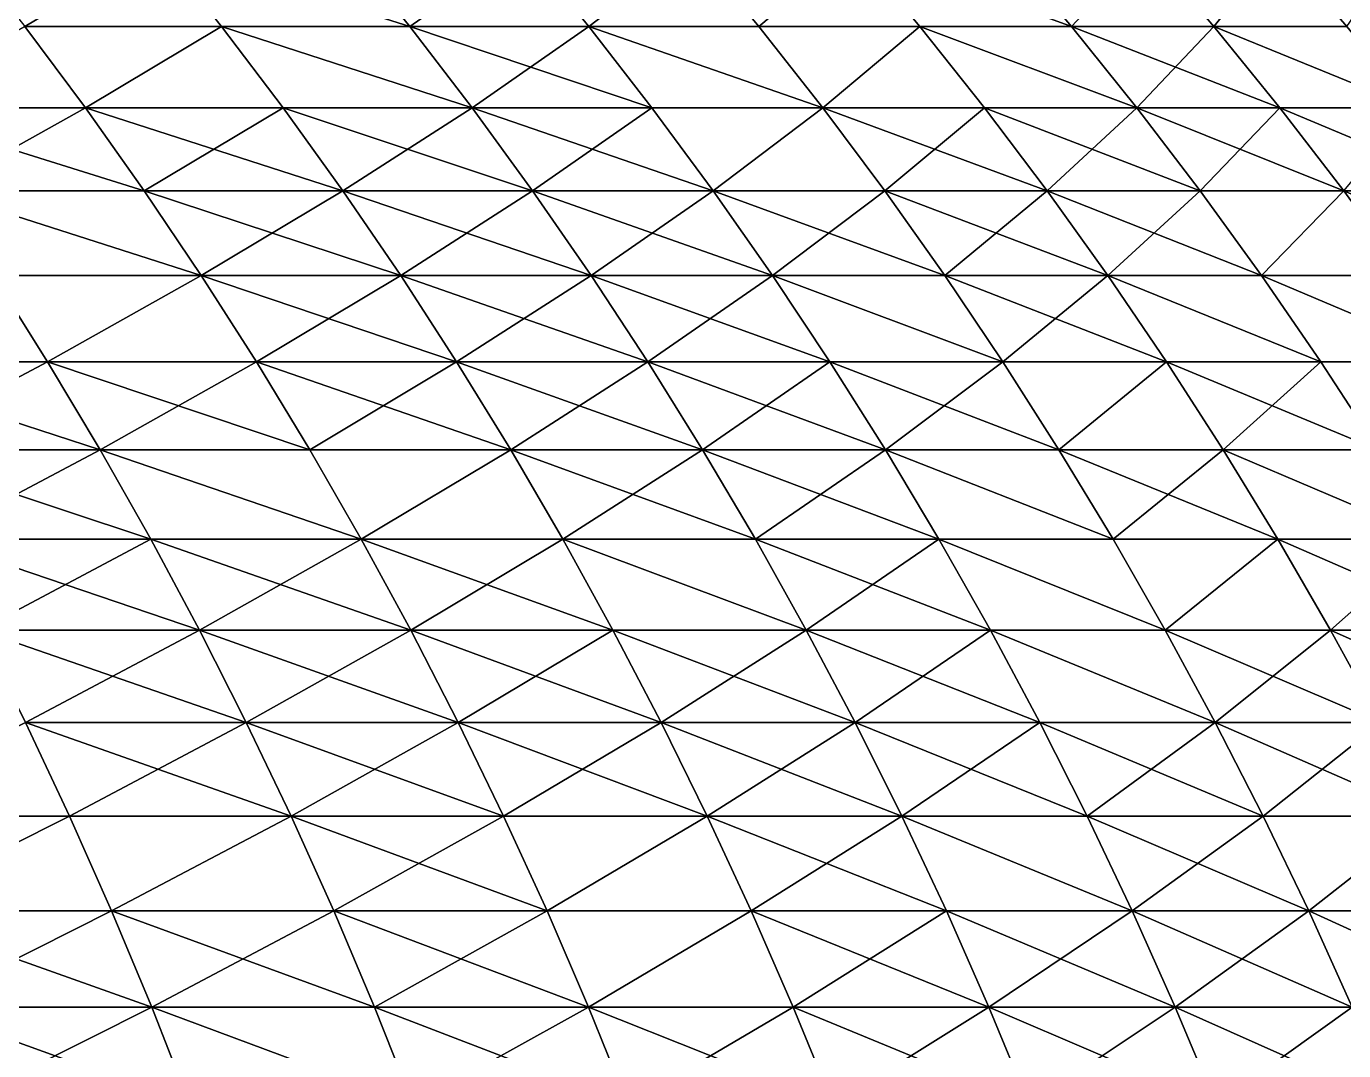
# Model space of a CAD drawing. Header units: millimetres. Extents: x -3250 to 8000, y -3250 to 3250.
# Drawn here: x 7398.2 to 7643, y 339 to 529.3 of the extents above; entities that cross this region are included whole.
import ezdxf

# ---------------------------------------------------------------- set-up
doc = ezdxf.new("R2010")
doc.units = ezdxf.units.MM
doc.header["$MEASUREMENT"] = 0
doc.layers.add('MESH_3D', color=2, linetype='CONTINUOUS')

msp = doc.modelspace()

# ---------------------------------------------------------------- linework, layer by layer
at = {"layer": 'MESH_3D'}
for points in [[(7422.76, 544.14, 24528.28), (7386.33, 544.14, 24593.22), (7397.92, 529.35, 24599.91)], [(7422.76, 544.14, 24528.28), (7397.92, 529.35, 24599.91), (7434.51, 529.35, 24534.68)], [(7469.46, 529.35, 24468.55), (7422.76, 544.14, 24528.28), (7434.51, 529.35, 24534.68)], [(7457.55, 544.14, 24462.45), (7422.76, 544.14, 24528.28), (7469.46, 529.35, 24468.55)], [(7490.69, 544.14, 24395.77), (7457.55, 544.14, 24462.45), (7469.46, 529.35, 24468.55)], [(7490.69, 544.14, 24395.77), (7469.46, 529.35, 24468.55), (7502.75, 529.35, 24401.58)], [(7522.16, 544.14, 24328.28), (7490.69, 544.14, 24395.77), (7502.75, 529.35, 24401.58)], [(7522.16, 544.14, 24328.28), (7502.75, 529.35, 24401.58), (7534.36, 529.35, 24333.79)], [(7551.93, 544.14, 24260.04), (7522.16, 544.14, 24328.28), (7534.36, 529.35, 24333.79)], [(7551.93, 544.14, 24260.04), (7534.36, 529.35, 24333.79), (7564.27, 529.35, 24265.24)], [(7592.46, 529.35, 24195.96), (7551.93, 544.14, 24260.04), (7564.27, 529.35, 24265.24)], [(7580, 544.14, 24191.07), (7551.93, 544.14, 24260.04), (7592.46, 529.35, 24195.96)], [(7606.34, 544.14, 24121.42), (7580, 544.14, 24191.07), (7592.46, 529.35, 24195.96)], [(7606.34, 544.14, 24121.42), (7592.46, 529.35, 24195.96), (7618.91, 529.35, 24126)], [(7630.93, 544.14, 24051.14), (7606.34, 544.14, 24121.42), (7618.91, 529.35, 24126)], [(7630.93, 544.14, 24051.14), (7618.91, 529.35, 24126), (7643.62, 529.35, 24055.4)], [(7653.76, 544.14, 23980.27), (7630.93, 544.14, 24051.14), (7643.62, 529.35, 24055.4)], [(7370.83, 514.23, 2029), (7397.92, 529.35, 2100.09), (7409.19, 514.23, 2093.58)], [(7397.92, 529.35, 24599.91), (7370.83, 514.23, 24671), (7409.19, 514.23, 24606.42)], [(7397.92, 529.35, 2100.09), (7434.51, 529.35, 2165.32), (7409.19, 514.23, 2093.58)], [(7434.51, 529.35, 24534.68), (7397.92, 529.35, 24599.91), (7409.19, 514.23, 24606.42)], [(7409.19, 514.23, 2093.58), (7434.51, 529.35, 2165.32), (7445.94, 514.23, 2159.1)], [(7434.51, 529.35, 24534.68), (7409.19, 514.23, 24606.42), (7445.94, 514.23, 24540.9)], [(7434.51, 529.35, 2165.32), (7469.46, 529.35, 2231.45), (7481.04, 514.23, 2225.51)], [(7434.51, 529.35, 2165.32), (7481.04, 514.23, 2225.51), (7445.94, 514.23, 2159.1)], [(7481.04, 514.23, 24474.49), (7434.51, 529.35, 24534.68), (7445.94, 514.23, 24540.9)], [(7469.46, 529.35, 24468.55), (7434.51, 529.35, 24534.68), (7481.04, 514.23, 24474.49)], [(7469.46, 529.35, 2231.45), (7514.47, 514.23, 2292.78), (7481.04, 514.23, 2225.51)], [(7469.46, 529.35, 2231.45), (7502.75, 529.35, 2298.42), (7514.47, 514.23, 2292.78)], [(7502.75, 529.35, 24401.58), (7469.46, 529.35, 24468.55), (7481.04, 514.23, 24474.49)], [(7502.75, 529.35, 24401.58), (7481.04, 514.23, 24474.49), (7514.47, 514.23, 24407.22)], [(7502.75, 529.35, 2298.42), (7534.36, 529.35, 2366.21), (7546.22, 514.23, 2360.86)], [(7502.75, 529.35, 2298.42), (7546.22, 514.23, 2360.86), (7514.47, 514.23, 2292.78)], [(7546.22, 514.23, 24339.14), (7502.75, 529.35, 24401.58), (7514.47, 514.23, 24407.22)], [(7534.36, 529.35, 24333.79), (7502.75, 529.35, 24401.58), (7546.22, 514.23, 24339.14)], [(7534.36, 529.35, 2366.21), (7564.27, 529.35, 2434.76), (7546.22, 514.23, 2360.86)], [(7564.27, 529.35, 24265.24), (7534.36, 529.35, 24333.79), (7546.22, 514.23, 24339.14)], [(7546.22, 514.23, 2360.86), (7564.27, 529.35, 2434.76), (7576.26, 514.23, 2429.71)], [(7564.27, 529.35, 24265.24), (7546.22, 514.23, 24339.14), (7576.26, 514.23, 24270.29)], [(7564.27, 529.35, 2434.76), (7592.46, 529.35, 2504.04), (7604.57, 514.23, 2499.29)], [(7564.27, 529.35, 2434.76), (7604.57, 514.23, 2499.29), (7576.26, 514.23, 2429.71)], [(7604.57, 514.23, 24200.71), (7564.27, 529.35, 24265.24), (7576.26, 514.23, 24270.29)], [(7592.46, 529.35, 24195.96), (7564.27, 529.35, 24265.24), (7604.57, 514.23, 24200.71)], [(7592.46, 529.35, 2504.04), (7631.14, 514.23, 2569.55), (7604.57, 514.23, 2499.29)], [(7592.46, 529.35, 2504.04), (7618.91, 529.35, 2574), (7631.14, 514.23, 2569.55)], [(7618.91, 529.35, 24126), (7592.46, 529.35, 24195.96), (7604.57, 514.23, 24200.71)], [(7618.91, 529.35, 24126), (7604.57, 514.23, 24200.71), (7631.14, 514.23, 24130.45)], [(7618.91, 529.35, 2574), (7655.95, 514.23, 2640.45), (7631.14, 514.23, 2569.55)], [(7618.91, 529.35, 2574), (7643.62, 529.35, 2644.6), (7655.95, 514.23, 2640.45)], [(7655.95, 514.23, 24059.55), (7618.91, 529.35, 24126), (7631.14, 514.23, 24130.45)], [(7643.62, 529.35, 24055.4), (7618.91, 529.35, 24126), (7655.95, 514.23, 24059.55)], [(7370.83, 514.23, 2029), (7420.13, 498.79, 2087.27), (7381.6, 498.79, 2022.42)], [(7370.83, 514.23, 2029), (7409.19, 514.23, 2093.58), (7420.13, 498.79, 2087.27)], [(7409.19, 514.23, 24606.42), (7370.83, 514.23, 24671), (7381.6, 498.79, 24677.58)], [(7409.19, 514.23, 24606.42), (7381.6, 498.79, 24677.58), (7420.13, 498.79, 24612.73)], [(7409.19, 514.23, 2093.58), (7457.03, 498.79, 2153.06), (7420.13, 498.79, 2087.27)], [(7409.19, 514.23, 2093.58), (7445.94, 514.23, 2159.1), (7457.03, 498.79, 2153.06)], [(7445.94, 514.23, 24540.9), (7409.19, 514.23, 24606.42), (7420.13, 498.79, 24612.73)], [(7445.94, 514.23, 24540.9), (7420.13, 498.79, 24612.73), (7457.03, 498.79, 24546.94)], [(7445.94, 514.23, 2159.1), (7492.28, 498.79, 2219.75), (7457.03, 498.79, 2153.06)], [(7445.94, 514.23, 2159.1), (7481.04, 514.23, 2225.51), (7492.28, 498.79, 2219.75)], [(7481.04, 514.23, 24474.49), (7445.94, 514.23, 24540.9), (7457.03, 498.79, 24546.94)], [(7481.04, 514.23, 24474.49), (7457.03, 498.79, 24546.94), (7492.28, 498.79, 24480.25)], [(7481.04, 514.23, 2225.51), (7514.47, 514.23, 2292.78), (7525.85, 498.79, 2287.3)], [(7481.04, 514.23, 2225.51), (7525.85, 498.79, 2287.3), (7492.28, 498.79, 2219.75)], [(7514.47, 514.23, 24407.22), (7481.04, 514.23, 24474.49), (7492.28, 498.79, 24480.25)], [(7514.47, 514.23, 24407.22), (7492.28, 498.79, 24480.25), (7525.85, 498.79, 24412.7)], [(7514.47, 514.23, 2292.78), (7546.22, 514.23, 2360.86), (7525.85, 498.79, 2287.3)], [(7546.22, 514.23, 24339.14), (7514.47, 514.23, 24407.22), (7525.85, 498.79, 24412.7)], [(7525.85, 498.79, 2287.3), (7546.22, 514.23, 2360.86), (7557.73, 498.79, 2355.67)], [(7546.22, 514.23, 24339.14), (7525.85, 498.79, 24412.7), (7557.73, 498.79, 24344.33)], [(7546.22, 514.23, 2360.86), (7587.89, 498.79, 2424.8), (7557.73, 498.79, 2355.67)], [(7546.22, 514.23, 2360.86), (7576.26, 514.23, 2429.71), (7587.89, 498.79, 2424.8)], [(7576.26, 514.23, 24270.29), (7546.22, 514.23, 24339.14), (7557.73, 498.79, 24344.33)], [(7576.26, 514.23, 24270.29), (7557.73, 498.79, 24344.33), (7587.89, 498.79, 24275.2)], [(7576.26, 514.23, 2429.71), (7604.57, 514.23, 2499.29), (7616.33, 498.79, 2494.67)], [(7576.26, 514.23, 2429.71), (7616.33, 498.79, 2494.67), (7587.89, 498.79, 2424.8)], [(7604.57, 514.23, 24200.71), (7576.26, 514.23, 24270.29), (7587.89, 498.79, 24275.2)], [(7604.57, 514.23, 24200.71), (7587.89, 498.79, 24275.2), (7616.33, 498.79, 24205.33)], [(7604.57, 514.23, 2499.29), (7631.14, 514.23, 2569.55), (7643.01, 498.79, 2565.23)], [(7604.57, 514.23, 2499.29), (7643.01, 498.79, 2565.23), (7616.33, 498.79, 2494.67)], [(7631.14, 514.23, 24130.45), (7604.57, 514.23, 24200.71), (7616.33, 498.79, 24205.33)], [(7631.14, 514.23, 24130.45), (7616.33, 498.79, 24205.33), (7643.01, 498.79, 24134.77)], [(7631.14, 514.23, 2569.55), (7667.92, 498.79, 2636.43), (7643.01, 498.79, 2565.23)], [(7631.14, 514.23, 2569.55), (7655.95, 514.23, 2640.45), (7667.92, 498.79, 2636.43)], [(7655.95, 514.23, 24059.55), (7631.14, 514.23, 24130.45), (7643.01, 498.79, 24134.77)], [(7381.6, 498.79, 2022.42), (7420.13, 498.79, 2087.27), (7430.73, 483.04, 2081.15)], [(7381.6, 498.79, 2022.42), (7430.73, 483.04, 2081.15), (7392.05, 483.04, 2016.03)], [(7430.73, 483.04, 24618.85), (7381.6, 498.79, 24677.58), (7392.05, 483.04, 24683.97)], [(7420.13, 498.79, 24612.73), (7381.6, 498.79, 24677.58), (7430.73, 483.04, 24618.85)], [(7420.13, 498.79, 2087.27), (7467.78, 483.04, 2147.21), (7430.73, 483.04, 2081.15)], [(7420.13, 498.79, 2087.27), (7457.03, 498.79, 2153.06), (7467.78, 483.04, 2147.21)], [(7457.03, 498.79, 24546.94), (7420.13, 498.79, 24612.73), (7430.73, 483.04, 24618.85)], [(7457.03, 498.79, 24546.94), (7430.73, 483.04, 24618.85), (7467.78, 483.04, 24552.79)], [(7457.03, 498.79, 2153.06), (7492.28, 498.79, 2219.75), (7503.17, 483.04, 2214.17)], [(7457.03, 498.79, 2153.06), (7503.17, 483.04, 2214.17), (7467.78, 483.04, 2147.21)], [(7492.28, 498.79, 24480.25), (7457.03, 498.79, 24546.94), (7467.78, 483.04, 24552.79)], [(7492.28, 498.79, 24480.25), (7467.78, 483.04, 24552.79), (7503.17, 483.04, 24485.83)], [(7492.28, 498.79, 2219.75), (7525.85, 498.79, 2287.3), (7536.88, 483.04, 2281.99)], [(7492.28, 498.79, 2219.75), (7536.88, 483.04, 2281.99), (7503.17, 483.04, 2214.17)], [(7525.85, 498.79, 24412.7), (7492.28, 498.79, 24480.25), (7503.17, 483.04, 24485.83)], [(7525.85, 498.79, 24412.7), (7503.17, 483.04, 24485.83), (7536.88, 483.04, 24418.01)], [(7525.85, 498.79, 2287.3), (7568.89, 483.04, 2350.63), (7536.88, 483.04, 2281.99)], [(7525.85, 498.79, 2287.3), (7557.73, 498.79, 2355.67), (7568.89, 483.04, 2350.63)], [(7557.73, 498.79, 24344.33), (7525.85, 498.79, 24412.7), (7536.88, 483.04, 24418.01)], [(7557.73, 498.79, 24344.33), (7536.88, 483.04, 24418.01), (7568.89, 483.04, 24349.37)], [(7557.73, 498.79, 2355.67), (7599.17, 483.04, 2420.05), (7568.89, 483.04, 2350.63)], [(7557.73, 498.79, 2355.67), (7587.89, 498.79, 2424.8), (7599.17, 483.04, 2420.05)], [(7587.89, 498.79, 24275.2), (7557.73, 498.79, 24344.33), (7568.89, 483.04, 24349.37)], [(7587.89, 498.79, 24275.2), (7568.89, 483.04, 24349.37), (7599.17, 483.04, 24279.95)], [(7587.89, 498.79, 2424.8), (7616.33, 498.79, 2494.67), (7627.72, 483.04, 2490.2)], [(7587.89, 498.79, 2424.8), (7627.72, 483.04, 2490.2), (7599.17, 483.04, 2420.05)], [(7616.33, 498.79, 24205.33), (7587.89, 498.79, 24275.2), (7599.17, 483.04, 24279.95)], [(7616.33, 498.79, 24205.33), (7599.17, 483.04, 24279.95), (7627.72, 483.04, 24209.8)], [(7616.33, 498.79, 2494.67), (7643.01, 498.79, 2565.23), (7627.72, 483.04, 2490.2)], [(7643.01, 498.79, 24134.77), (7616.33, 498.79, 24205.33), (7627.72, 483.04, 24209.8)], [(7627.72, 483.04, 2490.2), (7643.01, 498.79, 2565.23), (7654.51, 483.04, 2561.04)], [(7643.01, 498.79, 24134.77), (7627.72, 483.04, 24209.8), (7654.51, 483.04, 24138.96)], [(7643.01, 498.79, 2565.23), (7679.52, 483.04, 2632.53), (7654.51, 483.04, 2561.04)], [(7643.01, 498.79, 2565.23), (7667.92, 498.79, 2636.43), (7679.52, 483.04, 2632.53)], [(7361.7, 466.99, 1945.48), (7392.05, 483.04, 2016.03), (7402.15, 466.99, 2009.86)], [(7392.05, 483.04, 24683.97), (7361.7, 466.99, 24754.52), (7402.15, 466.99, 24690.14)], [(7392.05, 483.04, 2016.03), (7430.73, 483.04, 2081.15), (7402.15, 466.99, 2009.86)], [(7430.73, 483.04, 24618.85), (7392.05, 483.04, 24683.97), (7402.15, 466.99, 24690.14)], [(7402.15, 466.99, 2009.86), (7430.73, 483.04, 2081.15), (7440.99, 466.99, 2075.22)], [(7430.73, 483.04, 24618.85), (7402.15, 466.99, 24690.14), (7440.99, 466.99, 24624.78)], [(7430.73, 483.04, 2081.15), (7478.18, 466.99, 2141.54), (7440.99, 466.99, 2075.22)], [(7430.73, 483.04, 2081.15), (7467.78, 483.04, 2147.21), (7478.18, 466.99, 2141.54)], [(7467.78, 483.04, 24552.79), (7430.73, 483.04, 24618.85), (7440.99, 466.99, 24624.78)], [(7467.78, 483.04, 24552.79), (7440.99, 466.99, 24624.78), (7478.18, 466.99, 24558.46)], [(7467.78, 483.04, 2147.21), (7503.17, 483.04, 2214.17), (7478.18, 466.99, 2141.54)], [(7513.71, 466.99, 24491.24), (7467.78, 483.04, 24552.79), (7478.18, 466.99, 24558.46)], [(7503.17, 483.04, 24485.83), (7467.78, 483.04, 24552.79), (7513.71, 466.99, 24491.24)], [(7478.18, 466.99, 2141.54), (7503.17, 483.04, 2214.17), (7513.71, 466.99, 2208.76)], [(7503.17, 483.04, 2214.17), (7547.55, 466.99, 2276.85), (7513.71, 466.99, 2208.76)], [(7503.17, 483.04, 2214.17), (7536.88, 483.04, 2281.99), (7547.55, 466.99, 2276.85)], [(7536.88, 483.04, 24418.01), (7503.17, 483.04, 24485.83), (7513.71, 466.99, 24491.24)], [(7536.88, 483.04, 24418.01), (7513.71, 466.99, 24491.24), (7547.55, 466.99, 24423.15)], [(7536.88, 483.04, 2281.99), (7568.89, 483.04, 2350.63), (7579.68, 466.99, 2345.76)], [(7536.88, 483.04, 2281.99), (7579.68, 466.99, 2345.76), (7547.55, 466.99, 2276.85)], [(7579.68, 466.99, 24354.24), (7536.88, 483.04, 24418.01), (7547.55, 466.99, 24423.15)], [(7568.89, 483.04, 24349.37), (7536.88, 483.04, 24418.01), (7579.68, 466.99, 24354.24)], [(7568.89, 483.04, 2350.63), (7599.17, 483.04, 2420.05), (7610.09, 466.99, 2415.45)], [(7568.89, 483.04, 2350.63), (7610.09, 466.99, 2415.45), (7579.68, 466.99, 2345.76)], [(7599.17, 483.04, 24279.95), (7568.89, 483.04, 24349.37), (7579.68, 466.99, 24354.24)], [(7599.17, 483.04, 24279.95), (7579.68, 466.99, 24354.24), (7610.09, 466.99, 24284.55)], [(7599.17, 483.04, 2420.05), (7627.72, 483.04, 2490.2), (7638.75, 466.99, 2485.87)], [(7599.17, 483.04, 2420.05), (7638.75, 466.99, 2485.87), (7610.09, 466.99, 2415.45)], [(7638.75, 466.99, 24214.13), (7599.17, 483.04, 24279.95), (7610.09, 466.99, 24284.55)], [(7627.72, 483.04, 24209.8), (7599.17, 483.04, 24279.95), (7638.75, 466.99, 24214.13)], [(7627.72, 483.04, 2490.2), (7654.51, 483.04, 2561.04), (7665.64, 466.99, 2556.99)], [(7627.72, 483.04, 2490.2), (7665.64, 466.99, 2556.99), (7638.75, 466.99, 2485.87)], [(7665.64, 466.99, 24143.01), (7627.72, 483.04, 24209.8), (7638.75, 466.99, 24214.13)], [(7654.51, 483.04, 24138.96), (7627.72, 483.04, 24209.8), (7665.64, 466.99, 24143.01)], [(7361.7, 466.99, 1945.48), (7402.15, 466.99, 2009.86), (7411.92, 450.66, 2003.89)], [(7361.7, 466.99, 1945.48), (7411.92, 450.66, 2003.89), (7371.31, 450.66, 1939.27)], [(7402.15, 466.99, 24690.14), (7361.7, 466.99, 24754.52), (7371.31, 450.66, 24760.73)], [(7402.15, 466.99, 24690.14), (7371.31, 450.66, 24760.73), (7411.92, 450.66, 24696.11)], [(7402.15, 466.99, 2009.86), (7440.99, 466.99, 2075.22), (7450.9, 450.66, 2069.5)], [(7402.15, 466.99, 2009.86), (7450.9, 450.66, 2069.5), (7411.92, 450.66, 2003.89)], [(7440.99, 466.99, 24624.78), (7402.15, 466.99, 24690.14), (7411.92, 450.66, 24696.11)], [(7440.99, 466.99, 24624.78), (7411.92, 450.66, 24696.11), (7450.9, 450.66, 24630.5)], [(7440.99, 466.99, 2075.22), (7488.23, 450.66, 2136.07), (7450.9, 450.66, 2069.5)], [(7440.99, 466.99, 2075.22), (7478.18, 466.99, 2141.54), (7488.23, 450.66, 2136.07)], [(7478.18, 466.99, 24558.46), (7440.99, 466.99, 24624.78), (7450.9, 450.66, 24630.5)], [(7478.18, 466.99, 24558.46), (7450.9, 450.66, 24630.5), (7488.23, 450.66, 24563.93)], [(7478.18, 466.99, 2141.54), (7513.71, 466.99, 2208.76), (7523.89, 450.66, 2203.54)], [(7478.18, 466.99, 2141.54), (7523.89, 450.66, 2203.54), (7488.23, 450.66, 2136.07)], [(7513.71, 466.99, 24491.24), (7478.18, 466.99, 24558.46), (7488.23, 450.66, 24563.93)], [(7513.71, 466.99, 24491.24), (7488.23, 450.66, 24563.93), (7523.89, 450.66, 24496.46)], [(7513.71, 466.99, 2208.76), (7547.55, 466.99, 2276.85), (7557.86, 450.66, 2271.89)], [(7513.71, 466.99, 2208.76), (7557.86, 450.66, 2271.89), (7523.89, 450.66, 2203.54)], [(7547.55, 466.99, 24423.15), (7513.71, 466.99, 24491.24), (7523.89, 450.66, 24496.46)], [(7547.55, 466.99, 24423.15), (7523.89, 450.66, 24496.46), (7557.86, 450.66, 24428.11)], [(7547.55, 466.99, 2276.85), (7590.11, 450.66, 2341.05), (7557.86, 450.66, 2271.89)], [(7547.55, 466.99, 2276.85), (7579.68, 466.99, 2345.76), (7590.11, 450.66, 2341.05)], [(7579.68, 466.99, 24354.24), (7547.55, 466.99, 24423.15), (7557.86, 450.66, 24428.11)], [(7579.68, 466.99, 24354.24), (7557.86, 450.66, 24428.11), (7590.11, 450.66, 24358.95)], [(7579.68, 466.99, 2345.76), (7610.09, 466.99, 2415.45), (7590.11, 450.66, 2341.05)], [(7610.09, 466.99, 24284.55), (7579.68, 466.99, 24354.24), (7590.11, 450.66, 24358.95)], [(7590.11, 450.66, 2341.05), (7610.09, 466.99, 2415.45), (7620.63, 450.66, 2411)], [(7610.09, 466.99, 24284.55), (7590.11, 450.66, 24358.95), (7620.63, 450.66, 24289)], [(7610.09, 466.99, 2415.45), (7638.75, 466.99, 2485.87), (7649.4, 450.66, 2481.69)], [(7610.09, 466.99, 2415.45), (7649.4, 450.66, 2481.69), (7620.63, 450.66, 2411)], [(7638.75, 466.99, 24214.13), (7610.09, 466.99, 24284.55), (7620.63, 450.66, 24289)], [(7638.75, 466.99, 24214.13), (7620.63, 450.66, 24289), (7649.4, 450.66, 24218.31)], [(7638.75, 466.99, 2485.87), (7665.64, 466.99, 2556.99), (7649.4, 450.66, 2481.69)], [(7665.64, 466.99, 24143.01), (7638.75, 466.99, 24214.13), (7649.4, 450.66, 24218.31)], [(7371.31, 450.66, 1939.27), (7411.92, 450.66, 2003.89), (7421.33, 434.04, 1998.14)], [(7371.31, 450.66, 1939.27), (7421.33, 434.04, 1998.14), (7380.58, 434.04, 1933.29)], [(7411.92, 450.66, 24696.11), (7371.31, 450.66, 24760.73), (7380.58, 434.04, 24766.71)], [(7411.92, 450.66, 24696.11), (7380.58, 434.04, 24766.71), (7421.33, 434.04, 24701.86)], [(7411.92, 450.66, 2003.89), (7450.9, 450.66, 2069.5), (7460.45, 434.04, 2063.99)], [(7411.92, 450.66, 2003.89), (7460.45, 434.04, 2063.99), (7421.33, 434.04, 1998.14)], [(7460.45, 434.04, 24636.01), (7411.92, 450.66, 24696.11), (7421.33, 434.04, 24701.86)], [(7450.9, 450.66, 24630.5), (7411.92, 450.66, 24696.11), (7460.45, 434.04, 24636.01)], [(7450.9, 450.66, 2069.5), (7488.23, 450.66, 2136.07), (7460.45, 434.04, 2063.99)], [(7488.23, 450.66, 24563.93), (7450.9, 450.66, 24630.5), (7460.45, 434.04, 24636.01)], [(7460.45, 434.04, 2063.99), (7488.23, 450.66, 2136.07), (7497.91, 434.04, 2130.79)], [(7488.23, 450.66, 24563.93), (7460.45, 434.04, 24636.01), (7497.91, 434.04, 24569.21)], [(7488.23, 450.66, 2136.07), (7523.89, 450.66, 2203.54), (7533.7, 434.04, 2198.51)], [(7488.23, 450.66, 2136.07), (7533.7, 434.04, 2198.51), (7497.91, 434.04, 2130.79)], [(7523.89, 450.66, 24496.46), (7488.23, 450.66, 24563.93), (7497.91, 434.04, 24569.21)], [(7523.89, 450.66, 24496.46), (7497.91, 434.04, 24569.21), (7533.7, 434.04, 24501.49)], [(7523.89, 450.66, 2203.54), (7567.8, 434.04, 2267.1), (7533.7, 434.04, 2198.51)], [(7523.89, 450.66, 2203.54), (7557.86, 450.66, 2271.89), (7567.8, 434.04, 2267.1)], [(7557.86, 450.66, 24428.11), (7523.89, 450.66, 24496.46), (7533.7, 434.04, 24501.49)], [(7557.86, 450.66, 24428.11), (7533.7, 434.04, 24501.49), (7567.8, 434.04, 24432.9)], [(7557.86, 450.66, 2271.89), (7600.16, 434.04, 2336.52), (7567.8, 434.04, 2267.1)], [(7557.86, 450.66, 2271.89), (7590.11, 450.66, 2341.05), (7600.16, 434.04, 2336.52)], [(7600.16, 434.04, 24363.48), (7557.86, 450.66, 24428.11), (7567.8, 434.04, 24432.9)], [(7590.11, 450.66, 24358.95), (7557.86, 450.66, 24428.11), (7600.16, 434.04, 24363.48)], [(7590.11, 450.66, 2341.05), (7630.79, 434.04, 2406.72), (7600.16, 434.04, 2336.52)], [(7590.11, 450.66, 2341.05), (7620.63, 450.66, 2411), (7630.79, 434.04, 2406.72)], [(7620.63, 450.66, 24289), (7590.11, 450.66, 24358.95), (7600.16, 434.04, 24363.48)], [(7620.63, 450.66, 24289), (7600.16, 434.04, 24363.48), (7630.79, 434.04, 24293.28)], [(7620.63, 450.66, 2411), (7659.66, 434.04, 2477.66), (7630.79, 434.04, 2406.72)], [(7620.63, 450.66, 2411), (7649.4, 450.66, 2481.69), (7659.66, 434.04, 2477.66)], [(7659.66, 434.04, 24222.34), (7620.63, 450.66, 24289), (7630.79, 434.04, 24293.28)], [(7649.4, 450.66, 24218.31), (7620.63, 450.66, 24289), (7659.66, 434.04, 24222.34)], [(7380.58, 434.04, 1933.29), (7421.33, 434.04, 1998.14), (7430.38, 417.15, 1992.61)], [(7380.58, 434.04, 1933.29), (7430.38, 417.15, 1992.61), (7389.49, 417.15, 1927.53)], [(7421.33, 434.04, 24701.86), (7380.58, 434.04, 24766.71), (7389.49, 417.15, 24772.47)], [(7421.33, 434.04, 24701.86), (7389.49, 417.15, 24772.47), (7430.38, 417.15, 24707.39)], [(7421.33, 434.04, 1998.14), (7460.45, 434.04, 2063.99), (7469.64, 417.15, 2058.68)], [(7421.33, 434.04, 1998.14), (7469.64, 417.15, 2058.68), (7430.38, 417.15, 1992.61)], [(7460.45, 434.04, 24636.01), (7421.33, 434.04, 24701.86), (7430.38, 417.15, 24707.39)], [(7460.45, 434.04, 24636.01), (7430.38, 417.15, 24707.39), (7469.64, 417.15, 24641.32)], [(7460.45, 434.04, 2063.99), (7497.91, 434.04, 2130.79), (7507.23, 417.15, 2125.72)], [(7460.45, 434.04, 2063.99), (7507.23, 417.15, 2125.72), (7469.64, 417.15, 2058.68)], [(7497.91, 434.04, 24569.21), (7460.45, 434.04, 24636.01), (7469.64, 417.15, 24641.32)], [(7497.91, 434.04, 24569.21), (7469.64, 417.15, 24641.32), (7507.23, 417.15, 24574.28)], [(7497.91, 434.04, 2130.79), (7533.7, 434.04, 2198.51), (7543.15, 417.15, 2193.67)], [(7497.91, 434.04, 2130.79), (7543.15, 417.15, 2193.67), (7507.23, 417.15, 2125.72)], [(7543.15, 417.15, 24506.33), (7497.91, 434.04, 24569.21), (7507.23, 417.15, 24574.28)], [(7533.7, 434.04, 24501.49), (7497.91, 434.04, 24569.21), (7543.15, 417.15, 24506.33)], [(7533.7, 434.04, 2198.51), (7567.8, 434.04, 2267.1), (7577.36, 417.15, 2262.5)], [(7533.7, 434.04, 2198.51), (7577.36, 417.15, 2262.5), (7543.15, 417.15, 2193.67)], [(7567.8, 434.04, 24432.9), (7533.7, 434.04, 24501.49), (7543.15, 417.15, 24506.33)], [(7567.8, 434.04, 24432.9), (7543.15, 417.15, 24506.33), (7577.36, 417.15, 24437.5)], [(7567.8, 434.04, 2267.1), (7600.16, 434.04, 2336.52), (7609.84, 417.15, 2332.15)], [(7567.8, 434.04, 2267.1), (7609.84, 417.15, 2332.15), (7577.36, 417.15, 2262.5)], [(7609.84, 417.15, 24367.85), (7567.8, 434.04, 24432.9), (7577.36, 417.15, 24437.5)], [(7600.16, 434.04, 24363.48), (7567.8, 434.04, 24432.9), (7609.84, 417.15, 24367.85)], [(7600.16, 434.04, 2336.52), (7630.79, 434.04, 2406.72), (7609.84, 417.15, 2332.15)], [(7630.79, 434.04, 24293.28), (7600.16, 434.04, 24363.48), (7609.84, 417.15, 24367.85)], [(7609.84, 417.15, 2332.15), (7630.79, 434.04, 2406.72), (7640.57, 417.15, 2402.6)], [(7630.79, 434.04, 24293.28), (7609.84, 417.15, 24367.85), (7640.57, 417.15, 24297.4)], [(7630.79, 434.04, 2406.72), (7669.54, 417.15, 2473.79), (7640.57, 417.15, 2402.6)], [(7630.79, 434.04, 2406.72), (7659.66, 434.04, 2477.66), (7669.54, 417.15, 2473.79)], [(7659.66, 434.04, 24222.34), (7630.79, 434.04, 24293.28), (7640.57, 417.15, 24297.4)], [(7659.66, 434.04, 24222.34), (7640.57, 417.15, 24297.4), (7669.54, 417.15, 24226.21)], [(7389.49, 417.15, 1927.53), (7439.08, 400, 1987.29), (7398.05, 400, 1922)], [(7389.49, 417.15, 1927.53), (7430.38, 417.15, 1992.61), (7439.08, 400, 1987.29)], [(7430.38, 417.15, 24707.39), (7389.49, 417.15, 24772.47), (7398.05, 400, 24778)], [(7430.38, 417.15, 24707.39), (7398.05, 400, 24778), (7439.08, 400, 24712.71)], [(7430.38, 417.15, 1992.61), (7469.64, 417.15, 2058.68), (7478.46, 400, 2053.59)], [(7430.38, 417.15, 1992.61), (7478.46, 400, 2053.59), (7439.08, 400, 1987.29)], [(7469.64, 417.15, 24641.32), (7430.38, 417.15, 24707.39), (7439.08, 400, 24712.71)], [(7469.64, 417.15, 24641.32), (7439.08, 400, 24712.71), (7478.46, 400, 24646.41)], [(7469.64, 417.15, 2058.68), (7516.18, 400, 2120.85), (7478.46, 400, 2053.59)], [(7469.64, 417.15, 2058.68), (7507.23, 417.15, 2125.72), (7516.18, 400, 2120.85)], [(7507.23, 417.15, 24574.28), (7469.64, 417.15, 24641.32), (7478.46, 400, 24646.41)], [(7507.23, 417.15, 24574.28), (7478.46, 400, 24646.41), (7516.18, 400, 24579.15)], [(7507.23, 417.15, 2125.72), (7552.21, 400, 2189.02), (7516.18, 400, 2120.85)], [(7507.23, 417.15, 2125.72), (7543.15, 417.15, 2193.67), (7552.21, 400, 2189.02)], [(7543.15, 417.15, 24506.33), (7507.23, 417.15, 24574.28), (7516.18, 400, 24579.15)], [(7543.15, 417.15, 24506.33), (7516.18, 400, 24579.15), (7552.21, 400, 24510.98)], [(7543.15, 417.15, 2193.67), (7577.36, 417.15, 2262.5), (7586.53, 400, 2258.08)], [(7543.15, 417.15, 2193.67), (7586.53, 400, 2258.08), (7552.21, 400, 2189.02)], [(7577.36, 417.15, 24437.5), (7543.15, 417.15, 24506.33), (7552.21, 400, 24510.98)], [(7577.36, 417.15, 24437.5), (7552.21, 400, 24510.98), (7586.53, 400, 24441.92)], [(7577.36, 417.15, 2262.5), (7619.12, 400, 2327.96), (7586.53, 400, 2258.08)], [(7577.36, 417.15, 2262.5), (7609.84, 417.15, 2332.15), (7619.12, 400, 2327.96)], [(7619.12, 400, 24372.04), (7577.36, 417.15, 24437.5), (7586.53, 400, 24441.92)], [(7609.84, 417.15, 24367.85), (7577.36, 417.15, 24437.5), (7619.12, 400, 24372.04)], [(7609.84, 417.15, 2332.15), (7640.57, 417.15, 2402.6), (7649.96, 400, 2398.64)], [(7609.84, 417.15, 2332.15), (7649.96, 400, 2398.64), (7619.12, 400, 2327.96)], [(7640.57, 417.15, 24297.4), (7609.84, 417.15, 24367.85), (7619.12, 400, 24372.04)], [(7640.57, 417.15, 24297.4), (7619.12, 400, 24372.04), (7649.96, 400, 24301.36)], [(7640.57, 417.15, 2402.6), (7669.54, 417.15, 2473.79), (7679.03, 400, 2470.07)], [(7640.57, 417.15, 2402.6), (7679.03, 400, 2470.07), (7649.96, 400, 2398.64)], [(7679.03, 400, 24229.93), (7640.57, 417.15, 24297.4), (7649.96, 400, 24301.36)], [(7669.54, 417.15, 24226.21), (7640.57, 417.15, 24297.4), (7679.03, 400, 24229.93)], [(7363.47, 382.6, 1852.26), (7398.05, 400, 1922), (7406.25, 382.6, 1916.71)], [(7398.05, 400, 24778), (7363.47, 382.6, 24847.74), (7406.25, 382.6, 24783.29)], [(7398.05, 400, 1922), (7439.08, 400, 1987.29), (7447.4, 382.6, 1982.21)], [(7398.05, 400, 1922), (7447.4, 382.6, 1982.21), (7406.25, 382.6, 1916.71)], [(7439.08, 400, 24712.71), (7398.05, 400, 24778), (7406.25, 382.6, 24783.29)], [(7439.08, 400, 24712.71), (7406.25, 382.6, 24783.29), (7447.4, 382.6, 24717.79)], [(7439.08, 400, 1987.29), (7478.46, 400, 2053.59), (7486.91, 382.6, 2048.71)], [(7439.08, 400, 1987.29), (7486.91, 382.6, 2048.71), (7447.4, 382.6, 1982.21)], [(7478.46, 400, 24646.41), (7439.08, 400, 24712.71), (7447.4, 382.6, 24717.79)], [(7478.46, 400, 24646.41), (7447.4, 382.6, 24717.79), (7486.91, 382.6, 24651.29)], [(7478.46, 400, 2053.59), (7524.75, 382.6, 2116.18), (7486.91, 382.6, 2048.71)], [(7478.46, 400, 2053.59), (7516.18, 400, 2120.85), (7524.75, 382.6, 2116.18)], [(7516.18, 400, 24579.15), (7478.46, 400, 24646.41), (7486.91, 382.6, 24651.29)], [(7516.18, 400, 24579.15), (7486.91, 382.6, 24651.29), (7524.75, 382.6, 24583.82)], [(7516.18, 400, 2120.85), (7560.9, 382.6, 2184.57), (7524.75, 382.6, 2116.18)], [(7516.18, 400, 2120.85), (7552.21, 400, 2189.02), (7560.9, 382.6, 2184.57)], [(7552.21, 400, 24510.98), (7516.18, 400, 24579.15), (7524.75, 382.6, 24583.82)], [(7552.21, 400, 24510.98), (7524.75, 382.6, 24583.82), (7560.9, 382.6, 24515.43)], [(7552.21, 400, 2189.02), (7595.33, 382.6, 2253.84), (7560.9, 382.6, 2184.57)], [(7552.21, 400, 2189.02), (7586.53, 400, 2258.08), (7595.33, 382.6, 2253.84)], [(7586.53, 400, 24441.92), (7552.21, 400, 24510.98), (7560.9, 382.6, 24515.43)], [(7586.53, 400, 24441.92), (7560.9, 382.6, 24515.43), (7595.33, 382.6, 24446.16)], [(7586.53, 400, 2258.08), (7628.02, 382.6, 2323.95), (7595.33, 382.6, 2253.84)], [(7586.53, 400, 2258.08), (7619.12, 400, 2327.96), (7628.02, 382.6, 2323.95)], [(7619.12, 400, 24372.04), (7586.53, 400, 24441.92), (7595.33, 382.6, 24446.16)], [(7619.12, 400, 24372.04), (7595.33, 382.6, 24446.16), (7628.02, 382.6, 24376.05)], [(7619.12, 400, 2327.96), (7649.96, 400, 2398.64), (7628.02, 382.6, 2323.95)], [(7658.95, 382.6, 24305.15), (7619.12, 400, 24372.04), (7628.02, 382.6, 24376.05)], [(7649.96, 400, 24301.36), (7619.12, 400, 24372.04), (7658.95, 382.6, 24305.15)], [(7628.02, 382.6, 2323.95), (7649.96, 400, 2398.64), (7658.95, 382.6, 2394.85)], [(7363.47, 382.6, 1852.26), (7406.25, 382.6, 1916.71), (7371.17, 364.97, 1847.01)], [(7406.25, 382.6, 24783.29), (7363.47, 382.6, 24847.74), (7371.17, 364.97, 24852.99)], [(7371.17, 364.97, 1847.01), (7406.25, 382.6, 1916.71), (7414.07, 364.97, 1911.65)], [(7406.25, 382.6, 24783.29), (7371.17, 364.97, 24852.99), (7414.07, 364.97, 24788.35)], [(7406.25, 382.6, 1916.71), (7447.4, 382.6, 1982.21), (7414.07, 364.97, 1911.65)], [(7447.4, 382.6, 24717.79), (7406.25, 382.6, 24783.29), (7414.07, 364.97, 24788.35)], [(7414.07, 364.97, 1911.65), (7447.4, 382.6, 1982.21), (7455.35, 364.97, 1977.35)], [(7447.4, 382.6, 24717.79), (7414.07, 364.97, 24788.35), (7455.35, 364.97, 24722.65)], [(7447.4, 382.6, 1982.21), (7486.91, 382.6, 2048.71), (7494.98, 364.97, 2044.05)], [(7447.4, 382.6, 1982.21), (7494.98, 364.97, 2044.05), (7455.35, 364.97, 1977.35)], [(7486.91, 382.6, 24651.29), (7447.4, 382.6, 24717.79), (7455.35, 364.97, 24722.65)], [(7486.91, 382.6, 24651.29), (7455.35, 364.97, 24722.65), (7494.98, 364.97, 24655.95)], [(7486.91, 382.6, 2048.71), (7524.75, 382.6, 2116.18), (7494.98, 364.97, 2044.05)], [(7524.75, 382.6, 24583.82), (7486.91, 382.6, 24651.29), (7494.98, 364.97, 24655.95)], [(7494.98, 364.97, 2044.05), (7524.75, 382.6, 2116.18), (7532.94, 364.97, 2111.72)], [(7524.75, 382.6, 24583.82), (7494.98, 364.97, 24655.95), (7532.94, 364.97, 24588.28)], [(7524.75, 382.6, 2116.18), (7569.19, 364.97, 2180.32), (7532.94, 364.97, 2111.72)], [(7524.75, 382.6, 2116.18), (7560.9, 382.6, 2184.57), (7569.19, 364.97, 2180.32)], [(7560.9, 382.6, 24515.43), (7524.75, 382.6, 24583.82), (7532.94, 364.97, 24588.28)], [(7560.9, 382.6, 24515.43), (7532.94, 364.97, 24588.28), (7569.19, 364.97, 24519.68)], [(7560.9, 382.6, 2184.57), (7603.72, 364.97, 2249.8), (7569.19, 364.97, 2180.32)], [(7560.9, 382.6, 2184.57), (7595.33, 382.6, 2253.84), (7603.72, 364.97, 2249.8)], [(7603.72, 364.97, 24450.2), (7560.9, 382.6, 24515.43), (7569.19, 364.97, 24519.68)], [(7595.33, 382.6, 24446.16), (7560.9, 382.6, 24515.43), (7603.72, 364.97, 24450.2)], [(7595.33, 382.6, 2253.84), (7628.02, 382.6, 2323.95), (7636.51, 364.97, 2320.12)], [(7595.33, 382.6, 2253.84), (7636.51, 364.97, 2320.12), (7603.72, 364.97, 2249.8)], [(7628.02, 382.6, 24376.05), (7595.33, 382.6, 24446.16), (7603.72, 364.97, 24450.2)], [(7628.02, 382.6, 24376.05), (7603.72, 364.97, 24450.2), (7636.51, 364.97, 24379.88)], [(7628.02, 382.6, 2323.95), (7658.95, 382.6, 2394.85), (7636.51, 364.97, 2320.12)], [(7658.95, 382.6, 24305.15), (7628.02, 382.6, 24376.05), (7636.51, 364.97, 24379.88)], [(7636.51, 364.97, 2320.12), (7658.95, 382.6, 2394.85), (7667.54, 364.97, 2391.23)], [(7658.95, 382.6, 24305.15), (7636.51, 364.97, 24379.88), (7667.54, 364.97, 24308.77)], [(7371.17, 364.97, 1847.01), (7421.53, 347.11, 1906.84), (7378.51, 347.11, 1842)], [(7371.17, 364.97, 1847.01), (7414.07, 364.97, 1911.65), (7421.53, 347.11, 1906.84)], [(7414.07, 364.97, 24788.35), (7371.17, 364.97, 24852.99), (7378.51, 347.11, 24858)], [(7414.07, 364.97, 24788.35), (7378.51, 347.11, 24858), (7421.53, 347.11, 24793.16)], [(7414.07, 364.97, 1911.65), (7455.35, 364.97, 1977.35), (7462.93, 347.11, 1972.72)], [(7414.07, 364.97, 1911.65), (7462.93, 347.11, 1972.72), (7421.53, 347.11, 1906.84)], [(7455.35, 364.97, 24722.65), (7414.07, 364.97, 24788.35), (7421.53, 347.11, 24793.16)], [(7455.35, 364.97, 24722.65), (7421.53, 347.11, 24793.16), (7462.93, 347.11, 24727.28)], [(7455.35, 364.97, 1977.35), (7502.67, 347.11, 2039.61), (7462.93, 347.11, 1972.72)], [(7455.35, 364.97, 1977.35), (7494.98, 364.97, 2044.05), (7502.67, 347.11, 2039.61)], [(7494.98, 364.97, 24655.95), (7455.35, 364.97, 24722.65), (7462.93, 347.11, 24727.28)], [(7494.98, 364.97, 24655.95), (7462.93, 347.11, 24727.28), (7502.67, 347.11, 24660.39)], [(7494.98, 364.97, 2044.05), (7532.94, 364.97, 2111.72), (7502.67, 347.11, 2039.61)], [(7532.94, 364.97, 24588.28), (7494.98, 364.97, 24655.95), (7502.67, 347.11, 24660.39)], [(7502.67, 347.11, 2039.61), (7532.94, 364.97, 2111.72), (7540.73, 347.11, 2107.48)], [(7532.94, 364.97, 24588.28), (7502.67, 347.11, 24660.39), (7540.73, 347.11, 24592.52)], [(7532.94, 364.97, 2111.72), (7569.19, 364.97, 2180.32), (7577.09, 347.11, 2176.27)], [(7532.94, 364.97, 2111.72), (7577.09, 347.11, 2176.27), (7540.73, 347.11, 2107.48)], [(7569.19, 364.97, 24519.68), (7532.94, 364.97, 24588.28), (7540.73, 347.11, 24592.52)], [(7569.19, 364.97, 24519.68), (7540.73, 347.11, 24592.52), (7577.09, 347.11, 24523.73)], [(7569.19, 364.97, 2180.32), (7603.72, 364.97, 2249.8), (7611.72, 347.11, 2245.95)], [(7569.19, 364.97, 2180.32), (7611.72, 347.11, 2245.95), (7577.09, 347.11, 2176.27)], [(7603.72, 364.97, 24450.2), (7569.19, 364.97, 24519.68), (7577.09, 347.11, 24523.73)], [(7603.72, 364.97, 24450.2), (7577.09, 347.11, 24523.73), (7611.72, 347.11, 24454.05)], [(7603.72, 364.97, 2249.8), (7644.6, 347.11, 2316.47), (7611.72, 347.11, 2245.95)], [(7603.72, 364.97, 2249.8), (7636.51, 364.97, 2320.12), (7644.6, 347.11, 2316.47)], [(7636.51, 364.97, 24379.88), (7603.72, 364.97, 24450.2), (7611.72, 347.11, 24454.05)], [(7636.51, 364.97, 24379.88), (7611.72, 347.11, 24454.05), (7644.6, 347.11, 24383.53)], [(7636.51, 364.97, 2320.12), (7667.54, 364.97, 2391.23), (7675.72, 347.11, 2387.78)], [(7636.51, 364.97, 2320.12), (7675.72, 347.11, 2387.78), (7644.6, 347.11, 2316.47)], [(7667.54, 364.97, 24308.77), (7636.51, 364.97, 24379.88), (7644.6, 347.11, 24383.53)], [(7378.51, 347.11, 1842), (7421.53, 347.11, 1906.84), (7428.61, 329.03, 1902.26)], [(7378.51, 347.11, 1842), (7428.61, 329.03, 1902.26), (7385.47, 329.03, 1837.26)], [(7421.53, 347.11, 24793.16), (7378.51, 347.11, 24858), (7385.47, 329.03, 24862.74)], [(7421.53, 347.11, 24793.16), (7385.47, 329.03, 24862.74), (7428.61, 329.03, 24797.74)], [(7421.53, 347.11, 1906.84), (7470.12, 329.03, 1968.32), (7428.61, 329.03, 1902.26)], [(7421.53, 347.11, 1906.84), (7462.93, 347.11, 1972.72), (7470.12, 329.03, 1968.32)], [(7470.12, 329.03, 24731.68), (7421.53, 347.11, 24793.16), (7428.61, 329.03, 24797.74)], [(7462.93, 347.11, 24727.28), (7421.53, 347.11, 24793.16), (7470.12, 329.03, 24731.68)], [(7462.93, 347.11, 1972.72), (7502.67, 347.11, 2039.61), (7509.97, 329.03, 2035.4)], [(7462.93, 347.11, 1972.72), (7509.97, 329.03, 2035.4), (7470.12, 329.03, 1968.32)], [(7502.67, 347.11, 24660.39), (7462.93, 347.11, 24727.28), (7470.12, 329.03, 24731.68)], [(7502.67, 347.11, 24660.39), (7470.12, 329.03, 24731.68), (7509.97, 329.03, 24664.6)], [(7502.67, 347.11, 2039.61), (7540.73, 347.11, 2107.48), (7548.14, 329.03, 2103.45)], [(7502.67, 347.11, 2039.61), (7548.14, 329.03, 2103.45), (7509.97, 329.03, 2035.4)], [(7540.73, 347.11, 24592.52), (7502.67, 347.11, 24660.39), (7509.97, 329.03, 24664.6)], [(7540.73, 347.11, 24592.52), (7509.97, 329.03, 24664.6), (7548.14, 329.03, 24596.55)], [(7540.73, 347.11, 2107.48), (7584.59, 329.03, 2172.42), (7548.14, 329.03, 2103.45)], [(7540.73, 347.11, 2107.48), (7577.09, 347.11, 2176.27), (7584.59, 329.03, 2172.42)], [(7577.09, 347.11, 24523.73), (7540.73, 347.11, 24592.52), (7548.14, 329.03, 24596.55)], [(7577.09, 347.11, 24523.73), (7548.14, 329.03, 24596.55), (7584.59, 329.03, 24527.58)], [(7577.09, 347.11, 2176.27), (7611.72, 347.11, 2245.95), (7619.32, 329.03, 2242.29)], [(7577.09, 347.11, 2176.27), (7619.32, 329.03, 2242.29), (7584.59, 329.03, 2172.42)], [(7611.72, 347.11, 24454.05), (7577.09, 347.11, 24523.73), (7584.59, 329.03, 24527.58)], [(7611.72, 347.11, 24454.05), (7584.59, 329.03, 24527.58), (7619.32, 329.03, 24457.71)], [(7611.72, 347.11, 2245.95), (7652.29, 329.03, 2313), (7619.32, 329.03, 2242.29)], [(7611.72, 347.11, 2245.95), (7644.6, 347.11, 2316.47), (7652.29, 329.03, 2313)], [(7644.6, 347.11, 24383.53), (7611.72, 347.11, 24454.05), (7619.32, 329.03, 24457.71)], [(7644.6, 347.11, 24383.53), (7619.32, 329.03, 24457.71), (7652.29, 329.03, 24387)]]:
    msp.add_3dface(points, dxfattribs=at)

doc.saveas('drawing.dxf')
